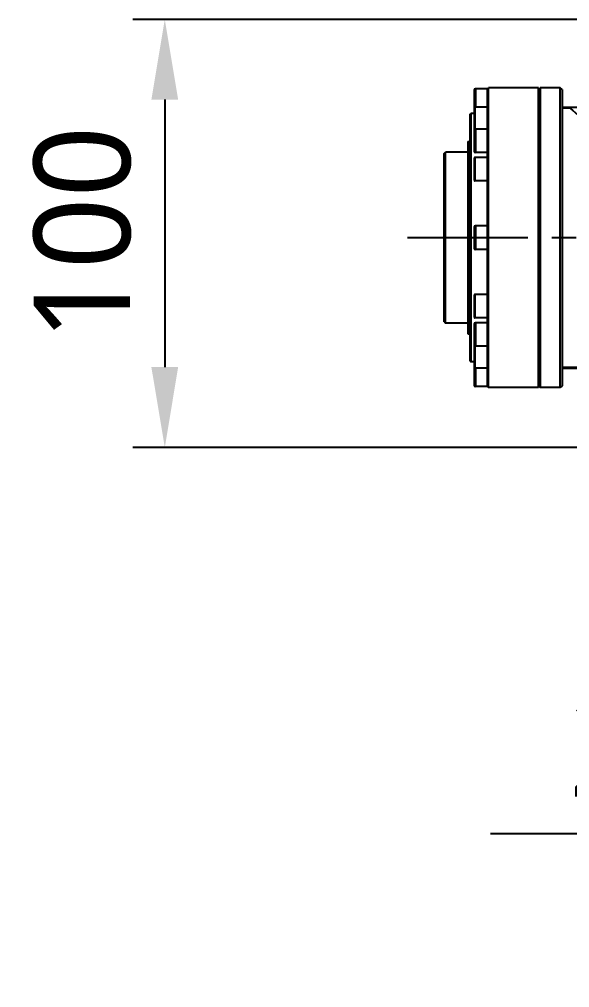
# Model space of a CAD drawing. Header units: millimetres. Extents: x 5828 to 6704, y 123 to 421.
# Drawn here: x 6400.57 to 6409.13, y 202.34 to 217.42 of the extents above; entities that cross this region are included whole.
import ezdxf
from ezdxf import colors
from ezdxf.entities.mleader import LeaderData, LeaderLine
from ezdxf.math import Vec2, Vec3

# ---------------------------------------------------------------- set-up
doc = ezdxf.new("R2010")
doc.units = ezdxf.units.MM
doc.linetypes.add('CENTER', pattern=[0.6, 0.375, -0.075, 0.075, -0.075])
for name, color, linetype in [('中心线', 7, 'Continuous'), ('外形图', 7, 'Continuous'), ('多重引线', 7, 'Continuous'), ('尺寸标注', 7, 'Continuous')]:
    doc.layers.add(name, color=color, linetype=linetype)
doc.styles.add('微软雅黑', font='msyh.ttc', dxfattribs={"height": 1.5})
doc.dimstyles.new('尺寸标注_1_15比例', dxfattribs={"dimtxt": 1.5, "dimasz": 1.25, "dimexe": 0.5, "dimexo": 0.4, "dimgap": 0.5, "dimtad": 1, "dimdec": 1, "dimlfac": 15, "dimdsep": 46, "dimtxsty": '微软雅黑', "dimcen": 0.09, "dimadec": 0, "dimazin": 0, "dimtp": 0.01, "dimtm": 0.01, "dimtfac": 1, "dimtdec": 1, "dimtofl": 0, "dimtmove": 0, "dimatfit": 3, "dimfxl": 1, "dimtolj": 1, "dimarcsym": 0})

# ---------------------------------------------------------------- blocks, each defined once
blk = doc.blocks.new('*D819')
at = {"layer": 'Defpoints', "color": 0}
for p in [(6413.336, 217.417), (6402.833, 210.75), (6413.311, 210.75)]:
    blk.add_point(p, dxfattribs=at)
at = {"layer": '尺寸标注', "color": 0, "lineweight": -2}
for p, q in [((6412.936, 217.417), (6402.333, 217.417)), ((6402.833, 216.167), (6402.833, 212)), ((6412.911, 210.75), (6402.333, 210.75))]:
    blk.add_line(p, q, dxfattribs=at)
at = {"layer": '尺寸标注', "color": 0}
for points in [[(6403.041, 216.167), (6402.624, 216.167), (6402.833, 217.417)], [(6402.624, 212), (6403.041, 212), (6402.833, 210.75)]]:
    blk.add_solid(points, dxfattribs=at)
at = {"layer": '尺寸标注', "color": 0, "insert": (6401.554, 214.083), "char_height": 1.5, "attachment_point": 5, "rotation": 90, "style": '微软雅黑'}
blk.add_mtext('\\A1;100', dxfattribs=at)

msp = doc.modelspace()

# ---------------------------------------------------------------- linework, layer by layer
at = {"layer": '中心线', "linetype": 'CENTER', "ltscale": 5}
msp.add_line((6406.6093, 214.0167), (6444.8961, 214.0167), dxfattribs=at)
at = {"layer": '外形图', "color": 7, "linetype": 'Continuous'}
for p, q in [((6407.6498, 216.3134), (6407.6498, 215.3619)), ((6407.6698, 216.3334), (6407.6698, 216.0476)), ((6407.8498, 216.3334), (6407.6698, 216.3334)), ((6407.8498, 216.33), (6407.8698, 216.35)), ((6407.8498, 216.3334), (6407.8498, 211.7)), ((6407.8698, 211.6834), (6407.8698, 216.35)), ((6408.6498, 216.35), (6407.8698, 216.35)), ((6408.6498, 211.6834), (6408.6498, 216.35)), ((6408.6498, 216.3234), (6408.6765, 216.35)), ((6408.6765, 216.35), (6408.6765, 211.6834)), ((6408.9898, 216.35), (6408.6765, 216.35)), ((6408.9898, 211.6834), (6408.9898, 216.35)), ((6409.0165, 216.3234), (6408.9898, 216.35)), ((6409.0165, 216.3233), (6409.0165, 211.7101)), ((6407.6565, 216.0476), (6407.6565, 215.7032)), ((6407.8498, 216.0476), (6407.6565, 216.0476)), ((6409.0165, 216.05), (6414.3165, 216.05)), ((6409.0165, 216.0412), (6409.1345, 216.0412)), ((6409.1345, 216.0412), (6409.1345, 216.05)), ((6407.5832, 215.9367), (6407.5965, 215.95)), ((6407.5832, 215.9367), (6407.5832, 212.0967)), ((6407.5965, 215.95), (6407.5965, 212.0834)), ((6407.6498, 215.95), (6407.5965, 215.95)), ((6407.6698, 215.7085), (6407.6698, 215.3419)), ((6407.8498, 215.7085), (6407.6698, 215.7085)), ((6407.5498, 215.5167), (6407.5498, 212.5167)), ((6407.5498, 215.5167), (6407.5832, 215.5167)), ((6407.1832, 215.33), (6407.2032, 215.35)), ((6407.1832, 212.7034), (6407.1832, 215.33)), ((6407.2032, 212.6834), (6407.2032, 215.35)), ((6407.5498, 215.35), (6407.2032, 215.35)), ((6407.6498, 215.26), (6407.6498, 214.9067)), ((6407.6565, 215.2667), (6407.6565, 214.9)), ((6407.8498, 215.2667), (6407.6565, 215.2667)), ((6407.8498, 215.3419), (6407.6698, 215.3419)), ((6407.8498, 214.9), (6407.6565, 214.9)), ((6407.6498, 214.18), (6407.6498, 213.8534)), ((6407.6698, 214.2), (6407.6698, 213.8334)), ((6407.8498, 214.2), (6407.6698, 214.2)), ((6407.8498, 213.8334), (6407.6698, 213.8334)), ((6407.6498, 213.1267), (6407.6498, 212.7734)), ((6407.6565, 213.1334), (6407.6565, 212.7667)), ((6407.8498, 213.1334), (6407.6565, 213.1334)), ((6407.1832, 212.7034), (6407.2032, 212.6834)), ((6407.5498, 212.6834), (6407.2032, 212.6834)), ((6407.6498, 212.6715), (6407.6498, 211.72)), ((6407.8498, 212.7667), (6407.6565, 212.7667)), ((6407.6698, 212.6915), (6407.6698, 212.3249)), ((6407.8498, 212.6915), (6407.6698, 212.6915)), ((6407.5498, 212.5167), (6407.5832, 212.5167)), ((6407.6565, 212.3302), (6407.6565, 211.9858)), ((6407.8498, 212.3249), (6407.6698, 212.3249)), ((6407.5832, 212.0967), (6407.5965, 212.0834)), ((6407.6498, 212.0834), (6407.5965, 212.0834)), ((6407.8498, 211.9858), (6407.6565, 211.9858)), ((6407.6698, 211.9858), (6407.6698, 211.7)), ((6409.5168, 211.9922), (6409.0165, 211.9922)), ((6409.0165, 211.9834), (6411.6908, 211.9834)), ((6407.8498, 211.7), (6407.6698, 211.7)), ((6407.8498, 211.7034), (6407.8698, 211.6834)), ((6408.6498, 211.6834), (6407.8698, 211.6834)), ((6408.6498, 211.71), (6408.6765, 211.6834)), ((6408.9898, 211.6834), (6408.6765, 211.6834)), ((6409.0165, 211.71), (6408.9898, 211.6834))]:
    msp.add_line(p, q, dxfattribs=at)
for centre, radius, start, end in [((6407.6698, 216.3134), 0.02, 90, 180), ((6407.6565, 216.0409), 0.00667, 90, 180), ((6407.6698, 215.6885), 0.02, 90, 180), ((6407.6698, 215.3619), 0.02, 180, 270), ((6407.6565, 215.26), 0.00667, 90, 180), ((6407.6565, 214.9067), 0.00667, 180, 270), ((6407.6698, 214.18), 0.02, 90, 180), ((6407.6698, 213.8534), 0.02, 180, 270), ((6407.6565, 213.1267), 0.00667, 90, 180), ((6407.6565, 212.7734), 0.00667, 180, 270), ((6407.6698, 212.6715), 0.02, 90, 180), ((6407.6698, 212.3449), 0.02, 180, 270), ((6407.6565, 211.9925), 0.00667, 180, 270), ((6407.6698, 211.72), 0.02, 180, 270)]:
    msp.add_arc(centre, radius, start, end, dxfattribs=at)
msp.add_open_spline([(6409.1345, 216.0412), (6409.2578, 215.9317), (6409.5232, 215.6928), (6409.858, 215.3779), (6410.1392, 215.0933), (6410.3516, 214.8599), (6410.5174, 214.649), (6410.6328, 214.4646), (6410.6807, 214.3657), (6410.7008, 214.3145)], degree=3, knots=[0, 0, 0, 0, 0.2108474, 0.4565171, 0.5874846, 0.7222312, 0.8599093, 0.9296943, 1, 1, 1, 1], dxfattribs=at)

# ---------------------------------------------------------------- dimensions: what is measured, and where the dimension line sits
at = {"layer": '尺寸标注'}
dim = msp.add_linear_dim(base=(6402.8326, 210.75), p1=(6413.336, 217.4167), p2=(6413.3106, 210.75), angle=90, dimstyle='尺寸标注_1_15比例', dxfattribs=at)
dim.commit()
dim.dimension.update_dxf_attribs({"geometry": '*D819', "text_midpoint": (6401.5536, 214.0834)})

# ---------------------------------------------------------------- leaders
at = {"layer": '多重引线'}
ml = msp.add_multileader_mtext('Standard', dxfattribs=at)
ml.set_content('2×M4 depth7', style='微软雅黑')
ml.set_leader_properties()
ml.build(insert=Vec2(0, 0))
ml.multileader.update_dxf_attribs({"text_left_attachment_type": 5, "text_right_attachment_type": 5, "dogleg_length": 1, "arrow_head_size": 1.25})
ctx = ml.context
ctx.base_point, ctx.char_height, ctx.arrow_head_size, ctx.plane_origin = Vec3(6406.4064, 204.7307), 1.5, 1.25, Vec3(6429.7498, 213.5834)
ctx.left_attachment, ctx.right_attachment, ctx.text_align_type = 5, 5, 2
notes = []
notes.append((ctx, [(0, (1, 1, 0), (6424.2934, 204.7307), (-1, 0), 1, [(0, [(6429.7498, 213.5834)], 0, [])])]))
ctx.mtext.insert, ctx.mtext.alignment, ctx.mtext.flow_direction = Vec3(6421.2934, 206.8088), 3, 5
for ctx, leaders in notes:
    for number, flags, end, landing, length, lines in leaders:
        leader = LeaderData()
        leader.index, (leader.has_last_leader_line, leader.has_dogleg_vector, leader.attachment_direction) = number, flags
        leader.last_leader_point, leader.dogleg_vector, leader.dogleg_length = Vec3(end), Vec3(landing), length
        for number, points, colour, breaks in lines:
            line = LeaderLine()
            line.index, line.vertices, line.color, line.breaks = number, Vec3.list(points), colors.encode_raw_color(colour), breaks
            leader.lines.append(line)
        ctx.leaders.append(leader)

doc.saveas('drawing.dxf')
